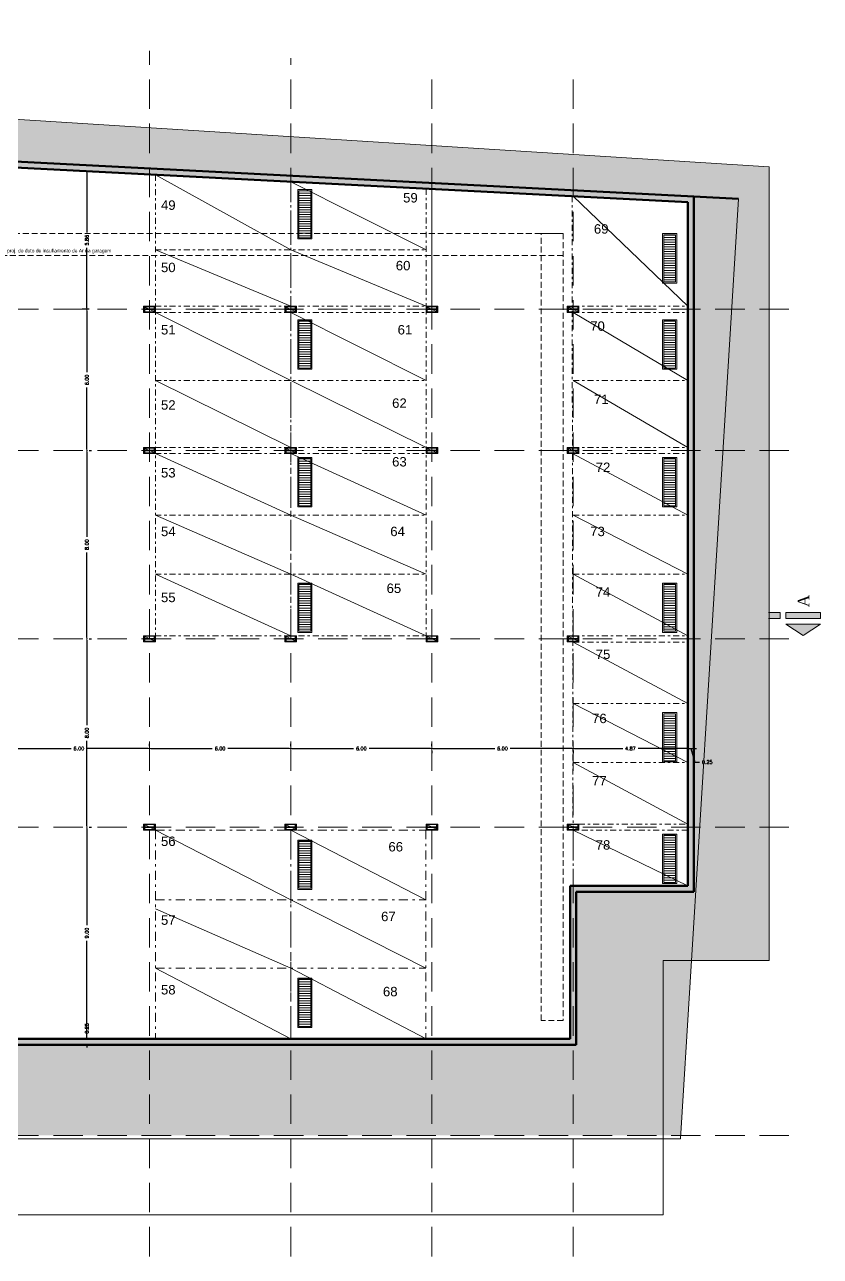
# Model space of a CAD drawing. Header units: millimetres. Extents: x 898 to 1284, y 401 to 654.
# Drawn here: x 1109.9 to 1143.7, y 415.3 to 467.6 of the extents above; entities that cross this region are included whole.
import ezdxf

# ---------------------------------------------------------------- set-up
doc = ezdxf.new("R2010")
doc.units = ezdxf.units.MM
doc.header["$LTSCALE"] = 10
for name, pattern in [('DASHDOT', [25.4, 12.7, -6.35, 0, -6.35]), ('DASHED2', [0.375, 0.25, -0.125]), ('HIDDEN2', [0.1875, 0.125, -0.0625])]:
    doc.linetypes.add(name, pattern=pattern)
doc.layers.get('0').update_dxf_attribs({"color": 90})
for name, color, linetype, lineweight in [('cinza 03', 252, 'Continuous', 13), ('COTA', 90, 'Continuous', 9), ('linha estutura', 252, 'Continuous', 13), ('PAREDES 2', 50, 'Continuous', 50), ('Pilares', 16, 'Continuous', 20), ('pn 02', 16, 'Continuous', 20), ('PN-01', 90, 'Continuous', 13), ('terreno', 16, 'Continuous', 20), ('TEXT', 16, 'Continuous', 20)]:
    doc.layers.add(name, color=color, linetype=linetype, lineweight=lineweight)
doc.styles.add('REGUA60', font='cityb___.ttf', dxfattribs={"width": 1.4})
doc.styles.get("Standard").update_dxf_attribs({"font": 'simplex.shx'})
doc.dimstyles.new('1-100', dxfattribs={"dimtxt": 0.15, "dimasz": 0.06, "dimexe": 0.2, "dimexo": 0.1, "dimgap": 0.1, "dimtad": 0, "dimzin": 0, "dimdsep": 46, "dimtxsty": 'Standard', "dimblk": 'DOT', "dimcen": 0.09, "dimclrd": 90, "dimclre": 90, "dimclrt": 16, "dimadec": 0, "dimazin": 0, "dimtfac": 1, "dimtofl": 0, "dimtmove": 0, "dimatfit": 3, "dimldrblk": 'DOT', "dimfxl": 0, "dimtolj": 1, "dimtzin": 0, "dimarcsym": 0})
pattern_1 = [(45, (904.95396, 189.61928), (6e-17, 0.6), [0.4242641, -0.4242641]), (45, (905.05396, 189.51928), (6e-17, 0.6), [0.4242641, -0.4242641]), (45, (905.15396, 189.41928), (6e-17, 0.6), [0.4242641, -0.4242641]), (315, (905.25396, 189.41928), (0.6, -2e-16), [0.4242641, -0.4242641]), (315, (905.35396, 189.51928), (0.6, -2e-16), [0.4242641, -0.4242641]), (315, (905.45396, 189.61928), (0.6, -2e-16), [0.4242641, -0.4242641])]

# ---------------------------------------------------------------- blocks, each defined once
blk = doc.blocks.new('_DOT')
at = {"color": 0, "linetype": 'ByBlock'}
blk.add_line((-0.5, 0), (-1, 0), dxfattribs=at)
at = {"color": 0, "linetype": 'ByBlock', "const_width": 0.5}
blk.add_lwpolyline([(-0.25, 0, 1), (0.25, 0, 1)], format="xyb", close=True, dxfattribs=at)
blk = doc.blocks.new('*D46')
at = {"layer": 'COTA', "color": 90, "lineweight": -2}
for p, q in [((1109.168, 436.948), (1109.168, 437.048)), ((1115.168, 436.948), (1115.168, 437.048)), ((1109.228, 436.848), (1111.839, 436.848)), ((1115.108, 436.848), (1112.496, 436.848))]:
    blk.add_line(p, q, dxfattribs=at)
at = {"layer": 'COTA', "color": 90, "lineweight": -2, "xscale": 0.06, "yscale": 0.06, "zscale": 0.06, "rotation": 180}
blk.add_blockref('_DOT', (1109.168, 436.848), dxfattribs=at)
at = {"layer": 'COTA', "color": 90, "lineweight": -2, "xscale": 0.06, "yscale": 0.06, "zscale": 0.06}
blk.add_blockref('_DOT', (1115.168, 436.848), dxfattribs=at)
at = {"layer": 'COTA', "color": 16, "insert": (1112.168, 436.848), "char_height": 0.15, "attachment_point": 5}
blk.add_mtext('\\A1;6.00', dxfattribs=at)
blk = doc.blocks.new('*D47')
at = {"layer": 'COTA', "color": 90, "lineweight": -2}
for p, q in [((1115.168, 436.948), (1115.168, 437.048)), ((1121.168, 436.948), (1121.168, 437.048)), ((1115.228, 436.848), (1117.839, 436.848)), ((1121.108, 436.848), (1118.496, 436.848))]:
    blk.add_line(p, q, dxfattribs=at)
at = {"layer": 'COTA', "color": 90, "lineweight": -2, "xscale": 0.06, "yscale": 0.06, "zscale": 0.06, "rotation": 180}
blk.add_blockref('_DOT', (1115.168, 436.848), dxfattribs=at)
at = {"layer": 'COTA', "color": 90, "lineweight": -2, "xscale": 0.06, "yscale": 0.06, "zscale": 0.06}
blk.add_blockref('_DOT', (1121.168, 436.848), dxfattribs=at)
at = {"layer": 'COTA', "color": 16, "insert": (1118.168, 436.848), "char_height": 0.15, "attachment_point": 5}
blk.add_mtext('\\A1;6.00', dxfattribs=at)
blk = doc.blocks.new('*D48')
at = {"layer": 'COTA', "color": 90, "lineweight": -2}
for p, q in [((1121.168, 436.948), (1121.168, 437.048)), ((1121.228, 436.848), (1123.839, 436.848)), ((1127.108, 436.848), (1124.496, 436.848)), ((1127.168, 436.748), (1127.168, 436.648))]:
    blk.add_line(p, q, dxfattribs=at)
at = {"layer": 'COTA', "color": 90, "lineweight": -2, "xscale": 0.06, "yscale": 0.06, "zscale": 0.06, "rotation": 180}
blk.add_blockref('_DOT', (1121.168, 436.848), dxfattribs=at)
at = {"layer": 'COTA', "color": 90, "lineweight": -2, "xscale": 0.06, "yscale": 0.06, "zscale": 0.06}
blk.add_blockref('_DOT', (1127.168, 436.848), dxfattribs=at)
at = {"layer": 'COTA', "color": 16, "insert": (1124.168, 436.848), "char_height": 0.15, "attachment_point": 5}
blk.add_mtext('\\A1;6.00', dxfattribs=at)
blk = doc.blocks.new('*D49')
at = {"layer": 'COTA', "color": 90, "lineweight": -2}
for p, q in [((1127.168, 436.948), (1127.168, 437.049)), ((1127.228, 436.849), (1129.839, 436.849)), ((1133.108, 436.849), (1130.496, 436.849)), ((1133.168, 436.761), (1133.168, 436.649))]:
    blk.add_line(p, q, dxfattribs=at)
at = {"layer": 'COTA', "color": 90, "lineweight": -2, "xscale": 0.06, "yscale": 0.06, "zscale": 0.06, "rotation": 180}
blk.add_blockref('_DOT', (1127.168, 436.849), dxfattribs=at)
at = {"layer": 'COTA', "color": 90, "lineweight": -2, "xscale": 0.06, "yscale": 0.06, "zscale": 0.06}
blk.add_blockref('_DOT', (1133.168, 436.849), dxfattribs=at)
at = {"layer": 'COTA', "color": 16, "insert": (1130.168, 436.849), "char_height": 0.15, "attachment_point": 5}
blk.add_mtext('\\A1;6.00', dxfattribs=at)
blk = doc.blocks.new('*D50')
at = {"layer": 'COTA', "color": 90, "lineweight": -2}
for p, q in [((1133.168, 436.761), (1133.168, 436.649)), ((1133.228, 436.849), (1135.277, 436.849)), ((1137.983, 436.849), (1135.934, 436.849)), ((1138.043, 436.758), (1138.043, 436.649))]:
    blk.add_line(p, q, dxfattribs=at)
at = {"layer": 'COTA', "color": 90, "lineweight": -2, "xscale": 0.06, "yscale": 0.06, "zscale": 0.06, "rotation": 180}
blk.add_blockref('_DOT', (1133.168, 436.849), dxfattribs=at)
at = {"layer": 'COTA', "color": 90, "lineweight": -2, "xscale": 0.06, "yscale": 0.06, "zscale": 0.06}
blk.add_blockref('_DOT', (1138.043, 436.849), dxfattribs=at)
at = {"layer": 'COTA', "color": 16, "insert": (1135.605, 436.849), "char_height": 0.15, "attachment_point": 5}
blk.add_mtext('\\A1;4.87', dxfattribs=at)
blk = doc.blocks.new('*D63')
at = {"layer": 'COTA', "color": 90, "lineweight": -2}
for p, q in [((1137.983, 436.848), (1137.923, 436.848)), ((1138.043, 436.848), (1138.293, 436.848)), ((1138.043, 436.758), (1138.043, 436.648)), ((1138.168, 436.848), (1138.34, 436.273)), ((1138.293, 436.758), (1138.293, 436.648)), ((1138.353, 436.848), (1138.413, 436.848)), ((1138.34, 436.273), (1138.54, 436.273))]:
    blk.add_line(p, q, dxfattribs=at)
at = {"layer": 'COTA', "color": 90, "lineweight": -2, "xscale": 0.06, "yscale": 0.06, "zscale": 0.06}
blk.add_blockref('_DOT', (1138.043, 436.848), dxfattribs=at)
at = {"layer": 'COTA', "color": 90, "lineweight": -2, "xscale": 0.06, "yscale": 0.06, "zscale": 0.06, "rotation": 180}
blk.add_blockref('_DOT', (1138.293, 436.848), dxfattribs=at)
at = {"layer": 'COTA', "color": 16, "insert": (1138.869, 436.273), "char_height": 0.15, "attachment_point": 5}
blk.add_mtext('\\A1;0.25', dxfattribs=at)
blk = doc.blocks.new('*D51')
at = {"layer": 'COTA', "color": 90, "lineweight": -2}
for p, q in [((1112.509, 424.571), (1112.509, 424.631)), ((1112.517, 424.511), (1112.709, 424.511)), ((1112.509, 424.201), (1112.509, 424.141)), ((1112.517, 424.261), (1112.709, 424.261))]:
    blk.add_line(p, q, dxfattribs=at)
at = {"layer": 'COTA', "color": 90, "lineweight": -2, "xscale": 0.06, "yscale": 0.06, "zscale": 0.06}
for p, rotation in [((1112.509, 424.511), 270), ((1112.509, 424.261), 90)]:
    blk.add_blockref('_DOT', p, dxfattribs=dict(at, rotation=rotation))
at = {"layer": 'COTA', "color": 16, "insert": (1112.509, 424.959), "char_height": 0.15, "attachment_point": 5, "rotation": 90}
blk.add_mtext('\\A1;0.25', dxfattribs=at)
blk = doc.blocks.new('*D52')
at = {"layer": 'COTA', "color": 90, "lineweight": -2}
for p, q in [((1112.509, 433.451), (1112.509, 429.339)), ((1112.609, 433.511), (1112.709, 433.511)), ((1112.509, 424.571), (1112.509, 428.682)), ((1112.517, 424.511), (1112.709, 424.511))]:
    blk.add_line(p, q, dxfattribs=at)
at = {"layer": 'COTA', "color": 90, "lineweight": -2, "xscale": 0.06, "yscale": 0.06, "zscale": 0.06}
for p, rotation in [((1112.509, 433.511), 90), ((1112.509, 424.511), 270)]:
    blk.add_blockref('_DOT', p, dxfattribs=dict(at, rotation=rotation))
at = {"layer": 'COTA', "color": 16, "insert": (1112.509, 429.011), "char_height": 0.15, "attachment_point": 5, "rotation": 90}
blk.add_mtext('\\A1;9.00', dxfattribs=at)
blk = doc.blocks.new('*D53')
at = {"layer": 'COTA', "color": 90, "lineweight": -2}
for p, q in [((1112.509, 441.451), (1112.509, 437.839)), ((1112.609, 441.511), (1112.709, 441.511)), ((1112.509, 433.571), (1112.509, 437.182)), ((1112.609, 433.511), (1112.709, 433.511))]:
    blk.add_line(p, q, dxfattribs=at)
at = {"layer": 'COTA', "color": 90, "lineweight": -2, "xscale": 0.06, "yscale": 0.06, "zscale": 0.06}
for p, rotation in [((1112.509, 441.511), 90), ((1112.509, 433.511), 270)]:
    blk.add_blockref('_DOT', p, dxfattribs=dict(at, rotation=rotation))
at = {"layer": 'COTA', "color": 16, "insert": (1112.509, 437.511), "char_height": 0.15, "attachment_point": 5, "rotation": 90}
blk.add_mtext('\\A1;8.00', dxfattribs=at)
blk = doc.blocks.new('*D54')
at = {"layer": 'COTA', "color": 90, "lineweight": -2}
for p, q in [((1112.509, 449.451), (1112.509, 445.839)), ((1112.609, 449.511), (1112.709, 449.511)), ((1112.509, 441.571), (1112.509, 445.182)), ((1112.609, 441.511), (1112.709, 441.511))]:
    blk.add_line(p, q, dxfattribs=at)
at = {"layer": 'COTA', "color": 90, "lineweight": -2, "xscale": 0.06, "yscale": 0.06, "zscale": 0.06}
for p, rotation in [((1112.509, 449.511), 90), ((1112.509, 441.511), 270)]:
    blk.add_blockref('_DOT', p, dxfattribs=dict(at, rotation=rotation))
at = {"layer": 'COTA', "color": 16, "insert": (1112.509, 445.511), "char_height": 0.15, "attachment_point": 5, "rotation": 90}
blk.add_mtext('\\A1;8.00', dxfattribs=at)
blk = doc.blocks.new('*D55')
at = {"layer": 'COTA', "color": 90, "lineweight": -2}
for p, q in [((1112.609, 455.511), (1112.309, 455.511)), ((1112.509, 455.451), (1112.509, 452.839)), ((1112.509, 449.571), (1112.509, 452.182)), ((1112.609, 449.511), (1112.709, 449.511))]:
    blk.add_line(p, q, dxfattribs=at)
at = {"layer": 'COTA', "color": 90, "lineweight": -2, "xscale": 0.06, "yscale": 0.06, "zscale": 0.06}
for p, rotation in [((1112.509, 455.511), 90), ((1112.509, 449.511), 270)]:
    blk.add_blockref('_DOT', p, dxfattribs=dict(at, rotation=rotation))
at = {"layer": 'COTA', "color": 16, "insert": (1112.509, 452.511), "char_height": 0.15, "attachment_point": 5, "rotation": 90}
blk.add_mtext('\\A1;6.00', dxfattribs=at)
blk = doc.blocks.new('*D56')
at = {"layer": 'COTA', "color": 90, "lineweight": -2}
for p, q in [((1112.461, 461.373), (1112.309, 461.373)), ((1112.509, 461.313), (1112.509, 458.767)), ((1112.509, 455.571), (1112.509, 458.117)), ((1112.609, 455.511), (1112.309, 455.511))]:
    blk.add_line(p, q, dxfattribs=at)
at = {"layer": 'COTA', "color": 90, "lineweight": -2, "xscale": 0.06, "yscale": 0.06, "zscale": 0.06}
for p, rotation in [((1112.509, 461.373), 90), ((1112.509, 455.511), 270)]:
    blk.add_blockref('_DOT', p, dxfattribs=dict(at, rotation=rotation))
at = {"layer": 'COTA', "color": 16, "insert": (1112.509, 458.442), "char_height": 0.15, "attachment_point": 5, "rotation": 90}
blk.add_mtext('\\A1;5.86', dxfattribs=at)

msp = doc.modelspace()

# ---------------------------------------------------------------- hatches: boundary and pattern name
at = {"layer": 'cinza 03', "linetype": 'DASHDOT'}
h = msp.add_hatch(dxfattribs=at)
h.set_pattern_fill('SOLO1', color=256, style=0)
h.set_pattern_definition([(45, (145.88807, 0.5), (6e-17, 0.6), [0.42426407, -0.42426407]), (45, (145.98807, 0.4), (6e-17, 0.6), [0.42426407, -0.42426407]), (45, (146.08807, 0.3), (6e-17, 0.6), [0.42426407, -0.42426407]), (315, (146.18807, 0.3), (0.6, -2e-16), [0.42426407, -0.42426407]), (315, (146.28807, 0.4), (0.6, -2e-16), [0.42426407, -0.42426407]), (315, (146.38807, 0.5), (0.6, -2e-16), [0.42426407, -0.42426407])])
h.paths.add_polyline_path([(1141.503, 449.511), (1139.533, 449.511), (1139.041, 441.511), (1141.503, 441.511)])
h.paths.add_polyline_path([(1139.101, 442.483), (1138.293, 442.483), (1138.293, 441.511), (1139.041, 441.511)])
h.paths.add_polyline_path([(1139.533, 449.511), (1138.293, 449.511), (1138.293, 442.483), (1139.101, 442.483)])
h.paths.add_polyline_path([(1139.903, 455.511), (1138.293, 455.511), (1138.293, 449.511), (1139.533, 449.511)])
h.paths.add_polyline_path([(1141.503, 455.511), (1139.903, 455.511), (1139.533, 449.511), (1141.503, 449.511)])
h.paths.add_polyline_path([(1140.191, 460.198), (1138.293, 460.296), (1138.293, 455.511), (1139.903, 455.511)], flags=16)
h.paths.add_polyline_path([(1141.503, 461.557), (1133.168, 462.083), (1133.168, 460.561), (1138.293, 460.296), (1140.191, 460.198), (1139.903, 455.511), (1141.503, 455.511)])
h.paths.add_polyline_path([(1133.168, 462.083), (1127.168, 462.462), (1127.168, 460.87), (1133.168, 460.561), (1133.168, 461.225)])
h.paths.add_polyline_path([(1127.168, 462.462), (1121.168, 462.841), (1121.168, 461.179), (1127.168, 460.87)])
h.paths.add_polyline_path([(1121.168, 462.841), (1115.168, 463.219), (1115.168, 461.489), (1121.168, 461.179)])
h.paths.add_polyline_path([(1115.168, 463.219), (1109.168, 463.598), (1109.168, 461.798), (1115.168, 461.489)])
h = msp.add_hatch(color=256, dxfattribs=at)
h.paths.add_polyline_path([(1115.168, 461.489), (1109.168, 461.798), (1109.168, 461.548), (1115.168, 461.238)])
h.paths.add_polyline_path([(1109.168, 461.798), (1103.168, 462.108), (1103.168, 461.857), (1109.168, 461.548)])
h.paths.add_polyline_path([(1103.168, 462.108), (1097.168, 462.417), (1097.168, 462.167), (1103.168, 461.857)])
h = msp.add_hatch(color=256, dxfattribs=at)
h.paths.add_polyline_path([(1138.293, 449.511), (1138.043, 449.511), (1138.043, 442.483), (1138.293, 442.483)])
h.paths.add_polyline_path([(1138.293, 455.511), (1138.043, 455.511), (1138.043, 449.511), (1138.293, 449.511)])
h.paths.add_polyline_path([(1138.293, 460.296), (1133.168, 460.561), (1133.168, 460.31), (1138.043, 460.059), (1138.043, 455.511), (1138.293, 455.511)])
h.paths.add_polyline_path([(1127.168, 460.87), (1127.168, 460.62), (1133.168, 460.31), (1133.168, 460.561)])
h.paths.add_polyline_path([(1127.168, 460.87), (1121.168, 461.179), (1121.168, 460.929), (1127.168, 460.62)])
h.paths.add_polyline_path([(1121.168, 461.179), (1115.168, 461.489), (1115.168, 461.238), (1121.168, 460.929)])
at = {"layer": 'cinza 03'}
h = msp.add_hatch(dxfattribs=at)
h.set_pattern_fill('_USER', color=256, scale=0.1, style=0, pattern_type=0)
h.set_pattern_definition([(0, (966.60477, 205.838), (0, 0.1), [])])
h.paths.add_polyline_path([(1122.021, 460.547), (1121.521, 460.547), (1121.521, 458.547), (1122.021, 458.547)])
h = msp.add_hatch(dxfattribs=at)
h.set_pattern_fill('_USER', color=256, scale=0.1, style=0, pattern_type=0)
h.set_pattern_definition([(0, (982.10595, 203.96532), (0, 0.1), [])])
h.paths.add_polyline_path([(1137.522, 458.675), (1137.022, 458.675), (1137.022, 456.675), (1137.522, 456.675)])
h = msp.add_hatch(dxfattribs=at)
h.set_pattern_fill('_USER', color=256, scale=0.1, style=0, pattern_type=0)
h.set_pattern_definition([(0, (966.60477, 200.30333), (0, 0.1), [])])
h.paths.add_polyline_path([(1122.021, 455.013), (1121.521, 455.013), (1121.521, 453.013), (1122.021, 453.013)])
h = msp.add_hatch(dxfattribs=at)
h.set_pattern_fill('_USER', color=256, scale=0.1, style=0, pattern_type=0)
h.set_pattern_definition([(0, (982.10595, 200.30333), (0, 0.1), [])])
h.paths.add_polyline_path([(1137.522, 455.013), (1137.022, 455.013), (1137.022, 453.013), (1137.522, 453.013)])
h = msp.add_hatch(dxfattribs=at)
h.set_pattern_fill('_USER', color=256, scale=0.1, style=0, pattern_type=0)
h.set_pattern_definition([(0, (966.60477, 194.45578), (0, 0.1), [])])
h.paths.add_polyline_path([(1122.021, 449.165), (1121.521, 449.165), (1121.521, 447.165), (1122.021, 447.165)])
h = msp.add_hatch(dxfattribs=at)
h.set_pattern_fill('_USER', color=256, scale=0.1, style=0, pattern_type=0)
h.set_pattern_definition([(0, (982.10595, 194.45578), (0, 0.1), [])])
h.paths.add_polyline_path([(1137.522, 449.165), (1137.022, 449.165), (1137.022, 447.165), (1137.522, 447.165)])
h = msp.add_hatch(dxfattribs=at)
h.set_pattern_fill('_USER', color=256, scale=0.1, style=0, pattern_type=0)
h.set_pattern_definition([(0, (966.60477, 189.11928), (0, 0.1), [])])
h.paths.add_polyline_path([(1122.021, 443.829), (1121.521, 443.829), (1121.521, 441.829), (1122.021, 441.829)])
h = msp.add_hatch(dxfattribs=at)
h.set_pattern_fill('_USER', color=256, scale=0.1, style=0, pattern_type=0)
h.set_pattern_definition([(0, (982.10595, 189.11928), (0, 0.1), [])])
h.paths.add_polyline_path([(1137.522, 443.829), (1137.022, 443.829), (1137.022, 441.829), (1137.522, 441.829)])
at = {"layer": 'cinza 03', "linetype": 'DASHDOT'}
h = msp.add_hatch(color=256, dxfattribs=at)
h.paths.add_polyline_path([(1138.293, 441.511), (1138.043, 441.511), (1138.043, 433.511), (1138.293, 433.511)])
h.paths.add_polyline_path([(1138.293, 442.483), (1138.043, 442.483), (1138.043, 441.511), (1138.293, 441.511)])
at = {"layer": 'cinza 03'}
h = msp.add_hatch(dxfattribs=at)
h.set_pattern_fill('SOLO1', color=256, style=0)
h.set_pattern_definition(pattern_1)
h.paths.add_polyline_path([(1141.503, 441.511), (1139.041, 441.511), (1138.548, 433.511), (1141.503, 433.511)])
h.paths.add_polyline_path([(1139.041, 441.511), (1138.293, 441.511), (1138.293, 433.511), (1138.548, 433.511)])
h.paths.add_polyline_path([(1141.503, 433.511), (1138.548, 433.511), (1138.2, 427.85), (1141.503, 427.85)])
h.paths.add_polyline_path([(1138.548, 433.511), (1138.293, 433.511), (1138.293, 430.761), (1133.293, 430.761), (1133.293, 424.261), (1133.168, 424.261), (1133.168, 420.411), (1136.996, 420.411), (1136.996, 427.85), (1138.2, 427.85)])
h.paths.add_polyline_path([(1133.168, 424.261), (1127.168, 424.261), (1127.168, 420.411), (1133.168, 420.411)])
h.paths.add_polyline_path([(1138.597, 436.408), (1139.022, 436.408), (1139.022, 436.228), (1138.597, 436.228)], flags=25)
h = msp.add_hatch(dxfattribs=at)
h.set_pattern_fill('_USER', color=256, scale=0.1, style=0, pattern_type=0)
h.set_pattern_definition([(0, (982.10595, 183.61992), (0, 0.1), [])])
h.paths.add_polyline_path([(1137.522, 438.329), (1137.022, 438.329), (1137.022, 436.329), (1137.522, 436.329)])
at = {"layer": 'cinza 03', "linetype": 'DASHDOT'}
h = msp.add_hatch(color=256, dxfattribs=at)
h.paths.add_polyline_path([(1133.168, 431.011), (1133.043, 431.011), (1133.043, 427.511), (1133.168, 427.511)])
h.paths.add_polyline_path([(1138.293, 433.511), (1138.043, 433.511), (1138.043, 431.011), (1133.168, 431.011), (1133.168, 427.511), (1133.293, 427.511), (1133.293, 430.761), (1138.293, 430.761)])
at = {"layer": 'cinza 03'}
h = msp.add_hatch(dxfattribs=at)
h.set_pattern_fill('_USER', color=256, scale=0.1, style=0, pattern_type=0)
h.set_pattern_definition([(0, (966.60477, 178.20089), (0, 0.1), [])])
h.paths.add_polyline_path([(1122.021, 432.91), (1121.521, 432.91), (1121.521, 430.91), (1122.021, 430.91)])
h = msp.add_hatch(dxfattribs=at)
h.set_pattern_fill('_USER', color=256, scale=0.1, style=0, pattern_type=0)
h.set_pattern_definition([(0, (982.10595, 178.45385), (0, 0.1), [])])
h.paths.add_polyline_path([(1137.522, 433.163), (1137.022, 433.163), (1137.022, 431.163), (1137.522, 431.163)])
h = msp.add_hatch(dxfattribs=at)
h.set_pattern_fill('SOLO1', color=256, style=0)
h.set_pattern_definition(pattern_1)
h.paths.add_polyline_path([(1138.2, 427.85), (1136.996, 427.85), (1136.996, 420.411), (1137.742, 420.411)])
h.paths.add_polyline_path([(1127.168, 424.261), (1121.168, 424.261), (1121.168, 420.411), (1127.168, 420.411)])
h.paths.add_polyline_path([(1121.168, 424.261), (1115.168, 424.261), (1115.168, 420.411), (1121.168, 420.411)])
h.paths.add_polyline_path([(1115.168, 424.261), (1109.168, 424.261), (1109.168, 420.411), (1115.168, 420.411)])
h.paths.add_polyline_path([(1109.168, 424.261), (1103.168, 424.261), (1103.168, 420.411), (1109.168, 420.411)])
h.paths.add_polyline_path([(1103.168, 424.261), (1097.168, 424.261), (1097.168, 420.411), (1103.168, 420.411)])
h.paths.add_polyline_path([(1097.168, 424.261), (1091.168, 424.261), (1091.168, 420.411), (1097.168, 420.411)])
h = msp.add_hatch(color=256, dxfattribs=at)
h.paths.add_polyline_path([(1133.168, 427.588), (1133.043, 427.588), (1133.043, 424.511), (1127.168, 424.511), (1127.168, 424.261), (1133.168, 424.261)])
h.paths.add_polyline_path([(1133.293, 427.588), (1133.168, 427.588), (1133.168, 424.261), (1133.293, 424.261)])
h = msp.add_hatch(dxfattribs=at)
h.set_pattern_fill('_USER', color=256, scale=0.1, style=0, pattern_type=0)
h.set_pattern_definition([(0, (966.60477, 172.33564), (0, 0.1), [])])
h.paths.add_polyline_path([(1122.021, 427.045), (1121.521, 427.045), (1121.521, 425.045), (1122.021, 425.045)])
at = {"layer": 'cinza 03', "linetype": 'DASHDOT'}
h = msp.add_hatch(color=256, dxfattribs=at)
h.paths.add_polyline_path([(1115.168, 424.511), (1109.168, 424.511), (1109.168, 424.386), (1115.168, 424.386)])
h.paths.add_polyline_path([(1115.168, 424.386), (1109.168, 424.386), (1109.168, 424.261), (1115.168, 424.261)])
h.paths.add_polyline_path([(1121.168, 424.511), (1115.168, 424.511), (1115.168, 424.386), (1121.168, 424.386)])
h.paths.add_polyline_path([(1121.168, 424.386), (1115.168, 424.386), (1115.168, 424.261), (1121.168, 424.261)])
h.paths.add_polyline_path([(1127.168, 424.511), (1121.168, 424.511), (1121.168, 424.386), (1127.168, 424.386)])
h.paths.add_polyline_path([(1127.168, 424.386), (1121.168, 424.386), (1121.168, 424.261), (1127.168, 424.261)])
at = {"layer": 'Pilares'}
for points in [[(1114.943, 455.616), (1114.943, 455.406), (1114.973, 455.406), (1114.973, 455.496), (1115.363, 455.496), (1115.363, 455.406), (1115.393, 455.406), (1115.393, 455.616), (1115.363, 455.616), (1115.363, 455.526), (1114.973, 455.526), (1114.973, 455.616)], [(1120.943, 455.616), (1120.943, 455.406), (1120.973, 455.406), (1120.973, 455.496), (1121.363, 455.496), (1121.363, 455.406), (1121.393, 455.406), (1121.393, 455.616), (1121.363, 455.616), (1121.363, 455.526), (1120.973, 455.526), (1120.973, 455.616)], [(1126.943, 455.616), (1126.943, 455.406), (1126.973, 455.406), (1126.973, 455.496), (1127.363, 455.496), (1127.363, 455.406), (1127.393, 455.406), (1127.393, 455.616), (1127.363, 455.616), (1127.363, 455.526), (1126.973, 455.526), (1126.973, 455.616)], [(1132.943, 455.616), (1132.943, 455.406), (1132.973, 455.406), (1132.973, 455.496), (1133.363, 455.496), (1133.363, 455.406), (1133.393, 455.406), (1133.393, 455.616), (1133.363, 455.616), (1133.363, 455.526), (1132.973, 455.526), (1132.973, 455.616)], [(1114.943, 449.616), (1114.943, 449.406), (1114.973, 449.406), (1114.973, 449.496), (1115.363, 449.496), (1115.363, 449.406), (1115.393, 449.406), (1115.393, 449.616), (1115.363, 449.616), (1115.363, 449.526), (1114.973, 449.526), (1114.973, 449.616)], [(1120.943, 449.616), (1120.943, 449.406), (1120.973, 449.406), (1120.973, 449.496), (1121.363, 449.496), (1121.363, 449.406), (1121.393, 449.406), (1121.393, 449.616), (1121.363, 449.616), (1121.363, 449.526), (1120.973, 449.526), (1120.973, 449.616)], [(1126.943, 449.616), (1126.943, 449.406), (1126.973, 449.406), (1126.973, 449.496), (1127.363, 449.496), (1127.363, 449.406), (1127.393, 449.406), (1127.393, 449.616), (1127.363, 449.616), (1127.363, 449.526), (1126.973, 449.526), (1126.973, 449.616)], [(1132.943, 449.616), (1132.943, 449.406), (1132.973, 449.406), (1132.973, 449.496), (1133.363, 449.496), (1133.363, 449.406), (1133.393, 449.406), (1133.393, 449.616), (1133.363, 449.616), (1133.363, 449.526), (1132.973, 449.526), (1132.973, 449.616)], [(1114.943, 441.616), (1114.943, 441.406), (1114.973, 441.406), (1114.973, 441.496), (1115.363, 441.496), (1115.363, 441.406), (1115.393, 441.406), (1115.393, 441.616), (1115.363, 441.616), (1115.363, 441.526), (1114.973, 441.526), (1114.973, 441.616)], [(1120.943, 441.616), (1120.943, 441.406), (1120.973, 441.406), (1120.973, 441.496), (1121.363, 441.496), (1121.363, 441.406), (1121.393, 441.406), (1121.393, 441.616), (1121.363, 441.616), (1121.363, 441.526), (1120.973, 441.526), (1120.973, 441.616)], [(1126.943, 441.616), (1126.943, 441.406), (1126.973, 441.406), (1126.973, 441.496), (1127.363, 441.496), (1127.363, 441.406), (1127.393, 441.406), (1127.393, 441.616), (1127.363, 441.616), (1127.363, 441.526), (1126.973, 441.526), (1126.973, 441.616)], [(1132.943, 441.616), (1132.943, 441.406), (1132.973, 441.406), (1132.973, 441.496), (1133.363, 441.496), (1133.363, 441.406), (1133.393, 441.406), (1133.393, 441.616), (1133.363, 441.616), (1133.363, 441.526), (1132.973, 441.526), (1132.973, 441.616)], [(1114.943, 433.616), (1114.943, 433.406), (1114.973, 433.406), (1114.973, 433.496), (1115.363, 433.496), (1115.363, 433.406), (1115.393, 433.406), (1115.393, 433.616), (1115.363, 433.616), (1115.363, 433.526), (1114.973, 433.526), (1114.973, 433.616)], [(1120.943, 433.616), (1120.943, 433.406), (1120.973, 433.406), (1120.973, 433.496), (1121.363, 433.496), (1121.363, 433.406), (1121.393, 433.406), (1121.393, 433.616), (1121.363, 433.616), (1121.363, 433.526), (1120.973, 433.526), (1120.973, 433.616)], [(1126.943, 433.616), (1126.943, 433.406), (1126.973, 433.406), (1126.973, 433.496), (1127.363, 433.496), (1127.363, 433.406), (1127.393, 433.406), (1127.393, 433.616), (1127.363, 433.616), (1127.363, 433.526), (1126.973, 433.526), (1126.973, 433.616)], [(1132.943, 433.616), (1132.943, 433.406), (1132.973, 433.406), (1132.973, 433.496), (1133.363, 433.496), (1133.363, 433.406), (1133.393, 433.406), (1133.393, 433.616), (1133.363, 433.616), (1133.363, 433.526), (1132.973, 433.526), (1132.973, 433.616)]]:
    msp.add_hatch(color=256, dxfattribs=at).paths.add_polyline_path(points)
at = {"layer": 'PN-01', "ltscale": 0.05}
h = msp.add_hatch(color=256, dxfattribs=at)
h.paths.add_polyline_path([(1142.939, 441.645), (1143.674, 442.135), (1142.204, 442.135)])
h.paths.add_polyline_path([(1142.204, 442.38), (1143.674, 442.38), (1143.674, 442.625), (1142.204, 442.625)])
h.paths.add_polyline_path([(1141.469, 442.38), (1141.959, 442.38), (1141.959, 442.625), (1141.469, 442.625)])
h.paths.add_polyline_path([(1140.734, 442.38), (1141.224, 442.38), (1141.224, 442.625), (1140.734, 442.625)])
h.paths.add_polyline_path([(1139.765, 442.38), (1140.489, 442.38), (1140.489, 442.625), (1139.765, 442.625)])
h.paths.add_polyline_path([(1139.019, 442.38), (1139.765, 442.38), (1139.765, 442.625), (1139.019, 442.625)])

# ---------------------------------------------------------------- linework, layer by layer
at = {"layer": 'cinza 03'}
for p, q in [((1115.418, 461.225), (1121.168, 458.041)), ((1121.168, 460.929), (1126.918, 458.041)), ((1127.168, 460.62), (1127.168, 455.511)), ((1133.168, 460.31), (1138.043, 455.641)), ((1115.418, 458.041), (1121.168, 455.641)), ((1121.168, 458.041), (1126.918, 455.641)), ((1115.418, 455.381), (1121.168, 452.486)), ((1121.168, 455.381), (1126.918, 452.486)), ((1133.168, 455.381), (1138.043, 452.486)), ((1115.418, 452.486), (1121.168, 449.641)), ((1121.168, 452.486), (1126.918, 449.641)), ((1133.168, 452.486), (1138.043, 449.641)), ((1115.418, 449.381), (1121.168, 446.761)), ((1121.168, 449.381), (1126.918, 446.761)), ((1133.138, 449.381), (1138.043, 446.761)), ((1115.418, 446.761), (1121.168, 444.261)), ((1121.168, 446.761), (1126.918, 444.261)), ((1133.168, 446.761), (1138.043, 444.261)), ((1115.418, 444.261), (1121.168, 441.641)), ((1121.168, 444.261), (1126.918, 441.641)), ((1133.168, 444.261), (1138.043, 441.641)), ((1133.168, 441.369), (1138.043, 438.761)), ((1133.168, 438.761), (1138.043, 436.261)), ((1133.168, 436.261), (1138.043, 433.641)), ((1115.418, 433.374), (1121.168, 430.42)), ((1121.168, 433.374), (1126.913, 430.42)), ((1133.168, 433.381), (1138.043, 431.011)), ((1121.168, 430.42), (1126.913, 427.511)), ((1115.423, 430.041), (1121.168, 427.511)), ((1115.423, 427.511), (1121.168, 424.511)), ((1121.168, 427.511), (1126.918, 424.517))]:
    msp.add_line(p, q, dxfattribs=at)
at = {"layer": 'cinza 03', "linetype": 'DASHDOT'}
msp.add_lwpolyline([(1044.8, 465.803), (1044.8, 417.043), (1136.996, 417.043), (1136.996, 427.85), (1141.503, 427.85), (1141.503, 461.557), (1045.702, 467.604)], close=True, dxfattribs=at)
at = {"layer": 'cinza 03'}
for points in [[(1121.471, 458.497), (1122.071, 458.497), (1122.071, 460.597), (1121.471, 460.597)], [(1121.521, 458.547), (1122.021, 458.547), (1122.021, 460.547), (1121.521, 460.547)], [(1136.972, 456.625), (1137.572, 456.625), (1137.572, 458.725), (1136.972, 458.725)], [(1137.022, 456.675), (1137.522, 456.675), (1137.522, 458.675), (1137.022, 458.675)], [(1121.471, 452.963), (1122.071, 452.963), (1122.071, 455.063), (1121.471, 455.063)], [(1121.521, 453.013), (1122.021, 453.013), (1122.021, 455.013), (1121.521, 455.013)], [(1136.972, 452.963), (1137.572, 452.963), (1137.572, 455.063), (1136.972, 455.063)], [(1137.022, 453.013), (1137.522, 453.013), (1137.522, 455.013), (1137.022, 455.013)], [(1121.471, 447.115), (1122.071, 447.115), (1122.071, 449.215), (1121.471, 449.215)], [(1121.521, 447.165), (1122.021, 447.165), (1122.021, 449.165), (1121.521, 449.165)], [(1136.972, 447.115), (1137.572, 447.115), (1137.572, 449.215), (1136.972, 449.215)], [(1137.022, 447.165), (1137.522, 447.165), (1137.522, 449.165), (1137.022, 449.165)], [(1121.471, 441.779), (1122.071, 441.779), (1122.071, 443.879), (1121.471, 443.879)], [(1121.521, 441.829), (1122.021, 441.829), (1122.021, 443.829), (1121.521, 443.829)], [(1136.972, 441.779), (1137.572, 441.779), (1137.572, 443.879), (1136.972, 443.879)], [(1137.022, 441.829), (1137.522, 441.829), (1137.522, 443.829), (1137.022, 443.829)], [(1136.972, 436.279), (1137.572, 436.279), (1137.572, 438.379), (1136.972, 438.379)], [(1137.022, 436.329), (1137.522, 436.329), (1137.522, 438.329), (1137.022, 438.329)], [(1121.471, 430.86), (1122.071, 430.86), (1122.071, 432.96), (1121.471, 432.96)], [(1121.521, 430.91), (1122.021, 430.91), (1122.021, 432.91), (1121.521, 432.91)], [(1136.972, 431.113), (1137.572, 431.113), (1137.572, 433.213), (1136.972, 433.213)], [(1137.022, 431.163), (1137.522, 431.163), (1137.522, 433.163), (1137.022, 433.163)], [(1121.471, 424.995), (1122.071, 424.995), (1122.071, 427.095), (1121.471, 427.095)], [(1121.521, 425.045), (1122.021, 425.045), (1122.021, 427.045), (1121.521, 427.045)]]:
    msp.add_lwpolyline(points, close=True, dxfattribs=at)
at = {"layer": 'linha estutura', "linetype": 'DASHED2', "ltscale": 0.5}
for p, q in [((1115.168, 415.274), (1115.168, 466.495)), ((1121.168, 415.274), (1121.168, 466.186)), ((1127.168, 415.274), (1127.168, 465.877)), ((1133.168, 415.274), (1133.168, 465.567)), ((1043.584, 455.511), (1142.734, 455.511)), ((1043.584, 449.511), (1142.734, 449.511)), ((1043.584, 449.511), (1142.734, 449.511)), ((1043.584, 441.511), (1142.734, 441.511)), ((1043.584, 433.511), (1142.734, 433.511)), ((1043.584, 420.411), (1142.734, 420.411))]:
    msp.add_line(p, q, dxfattribs=at)
at = {"layer": 'PAREDES 2'}
for p, q in [((1138.293, 460.296), (1081.379, 463.231)), ((1138.043, 460.059), (1080.8, 463.011)), ((1138.043, 431.011), (1138.043, 460.059)), ((1138.293, 430.761), (1138.293, 460.296)), ((1138.293, 460.296), (1140.191, 460.198)), ((1133.043, 424.511), (1133.043, 431.011)), ((1133.043, 431.011), (1138.043, 431.011)), ((1133.293, 424.261), (1133.293, 430.761)), ((1133.293, 430.761), (1138.293, 430.761)), ((1048.843, 424.511), (1133.043, 424.511)), ((1048.593, 424.261), (1133.293, 424.261))]:
    msp.add_line(p, q, dxfattribs=at)
at = {"layer": 'Pilares'}
for p, q in [((1114.918, 455.641), (1114.918, 455.381)), ((1114.918, 455.641), (1115.418, 455.641)), ((1114.918, 455.381), (1115.418, 455.381)), ((1114.943, 455.616), (1115.393, 455.616)), ((1115.393, 455.406), (1114.943, 455.616)), ((1114.943, 455.406), (1115.393, 455.406)), ((1115.418, 455.641), (1115.418, 455.381)), ((1120.918, 455.641), (1120.918, 455.381)), ((1120.918, 455.641), (1121.418, 455.641)), ((1120.918, 455.381), (1121.418, 455.381)), ((1120.943, 455.616), (1121.393, 455.616)), ((1121.393, 455.406), (1120.943, 455.616)), ((1120.943, 455.406), (1121.393, 455.406)), ((1121.418, 455.641), (1121.418, 455.381)), ((1126.918, 455.641), (1126.918, 455.381)), ((1126.918, 455.641), (1127.418, 455.641)), ((1126.918, 455.381), (1127.418, 455.381)), ((1126.943, 455.616), (1127.393, 455.616)), ((1127.393, 455.406), (1126.943, 455.616)), ((1126.943, 455.406), (1127.393, 455.406)), ((1127.418, 455.641), (1127.418, 455.381)), ((1132.918, 455.641), (1132.918, 455.381)), ((1132.918, 455.641), (1133.418, 455.641)), ((1132.918, 455.381), (1133.418, 455.381)), ((1132.943, 455.616), (1133.393, 455.616)), ((1133.393, 455.406), (1132.943, 455.616)), ((1132.943, 455.406), (1133.393, 455.406)), ((1133.418, 455.641), (1133.418, 455.381)), ((1114.918, 449.641), (1114.918, 449.381)), ((1114.918, 449.641), (1115.418, 449.641)), ((1114.943, 449.616), (1115.393, 449.616)), ((1115.393, 449.406), (1114.943, 449.616)), ((1115.418, 449.641), (1115.418, 449.381)), ((1120.918, 449.641), (1120.918, 449.381)), ((1120.918, 449.641), (1121.418, 449.641)), ((1120.943, 449.616), (1121.393, 449.616)), ((1121.393, 449.406), (1120.943, 449.616)), ((1121.418, 449.641), (1121.418, 449.381)), ((1126.918, 449.641), (1126.918, 449.381)), ((1126.918, 449.641), (1127.418, 449.641)), ((1126.943, 449.616), (1127.393, 449.616)), ((1127.393, 449.406), (1126.943, 449.616)), ((1127.418, 449.641), (1127.418, 449.381)), ((1132.918, 449.641), (1132.918, 449.381)), ((1132.918, 449.641), (1133.418, 449.641)), ((1132.943, 449.616), (1133.393, 449.616)), ((1133.393, 449.406), (1132.943, 449.616)), ((1133.418, 449.641), (1133.418, 449.381)), ((1114.918, 449.381), (1115.418, 449.381)), ((1114.943, 449.406), (1115.393, 449.406)), ((1120.918, 449.381), (1121.418, 449.381)), ((1120.943, 449.406), (1121.393, 449.406)), ((1126.918, 449.381), (1127.418, 449.381)), ((1126.943, 449.406), (1127.393, 449.406)), ((1132.918, 449.381), (1133.418, 449.381)), ((1132.943, 449.406), (1133.393, 449.406)), ((1114.918, 441.641), (1114.918, 441.381)), ((1114.918, 441.641), (1115.418, 441.641)), ((1114.918, 441.381), (1115.418, 441.381)), ((1114.943, 441.616), (1115.393, 441.616)), ((1115.393, 441.406), (1114.943, 441.616)), ((1114.943, 441.406), (1115.393, 441.406)), ((1115.418, 441.641), (1115.418, 441.381)), ((1120.918, 441.641), (1120.918, 441.381)), ((1120.918, 441.641), (1121.418, 441.641)), ((1120.918, 441.381), (1121.418, 441.381)), ((1120.943, 441.616), (1121.393, 441.616)), ((1121.393, 441.406), (1120.943, 441.616)), ((1120.943, 441.406), (1121.393, 441.406)), ((1121.418, 441.641), (1121.418, 441.381)), ((1126.918, 441.641), (1126.918, 441.381)), ((1126.918, 441.641), (1127.418, 441.641)), ((1126.918, 441.381), (1127.418, 441.381)), ((1126.943, 441.616), (1127.393, 441.616)), ((1127.393, 441.406), (1126.943, 441.616)), ((1126.943, 441.406), (1127.393, 441.406)), ((1127.418, 441.641), (1127.418, 441.381)), ((1132.918, 441.641), (1132.918, 441.381)), ((1132.918, 441.641), (1133.418, 441.641)), ((1132.918, 441.381), (1133.418, 441.381)), ((1132.943, 441.616), (1133.393, 441.616)), ((1133.393, 441.406), (1132.943, 441.616)), ((1132.943, 441.406), (1133.393, 441.406)), ((1133.418, 441.641), (1133.418, 441.381)), ((1114.918, 433.641), (1114.918, 433.381)), ((1114.918, 433.641), (1115.418, 433.641)), ((1114.918, 433.381), (1115.418, 433.381)), ((1114.943, 433.616), (1115.393, 433.616)), ((1115.393, 433.406), (1114.943, 433.616)), ((1114.943, 433.406), (1115.393, 433.406)), ((1115.418, 433.641), (1115.418, 433.381)), ((1120.918, 433.641), (1120.918, 433.381)), ((1120.918, 433.641), (1121.418, 433.641)), ((1120.918, 433.381), (1121.418, 433.381)), ((1120.943, 433.616), (1121.393, 433.616)), ((1121.393, 433.406), (1120.943, 433.616)), ((1120.943, 433.406), (1121.393, 433.406)), ((1121.418, 433.641), (1121.418, 433.381)), ((1126.918, 433.641), (1126.918, 433.381)), ((1126.918, 433.641), (1127.418, 433.641)), ((1126.918, 433.381), (1127.418, 433.381)), ((1126.943, 433.616), (1127.393, 433.616)), ((1127.393, 433.406), (1126.943, 433.616)), ((1126.943, 433.406), (1127.393, 433.406)), ((1127.418, 433.641), (1127.418, 433.381)), ((1132.918, 433.641), (1132.918, 433.381)), ((1132.918, 433.641), (1133.418, 433.641)), ((1132.918, 433.381), (1133.418, 433.381)), ((1132.943, 433.616), (1133.393, 433.616)), ((1133.393, 433.406), (1132.943, 433.616)), ((1132.943, 433.406), (1133.393, 433.406)), ((1133.418, 433.641), (1133.418, 433.381))]:
    msp.add_line(p, q, dxfattribs=at)
at = {"layer": 'Pilares', "linetype": 'Continuous'}
for p, q in [((1114.973, 455.526), (1114.973, 455.616)), ((1114.973, 455.526), (1115.363, 455.526)), ((1114.973, 455.406), (1114.973, 455.496)), ((1114.973, 455.496), (1115.363, 455.496)), ((1115.363, 455.526), (1115.363, 455.616)), ((1115.363, 455.406), (1115.363, 455.496)), ((1120.973, 455.526), (1120.973, 455.616)), ((1120.973, 455.526), (1121.363, 455.526)), ((1120.973, 455.406), (1120.973, 455.496)), ((1120.973, 455.496), (1121.363, 455.496)), ((1121.363, 455.526), (1121.363, 455.616)), ((1121.363, 455.406), (1121.363, 455.496)), ((1126.973, 455.526), (1126.973, 455.616)), ((1126.973, 455.526), (1127.363, 455.526)), ((1126.973, 455.406), (1126.973, 455.496)), ((1126.973, 455.496), (1127.363, 455.496)), ((1127.363, 455.526), (1127.363, 455.616)), ((1127.363, 455.406), (1127.363, 455.496)), ((1132.973, 455.526), (1132.973, 455.616)), ((1132.973, 455.526), (1133.363, 455.526)), ((1132.973, 455.406), (1132.973, 455.496)), ((1132.973, 455.496), (1133.363, 455.496)), ((1133.363, 455.526), (1133.363, 455.616)), ((1133.363, 455.406), (1133.363, 455.496)), ((1114.973, 449.526), (1114.973, 449.616)), ((1114.973, 449.526), (1115.363, 449.526)), ((1115.363, 449.526), (1115.363, 449.616)), ((1120.973, 449.526), (1120.973, 449.616)), ((1120.973, 449.526), (1121.363, 449.526)), ((1121.363, 449.526), (1121.363, 449.616)), ((1126.973, 449.526), (1126.973, 449.616)), ((1126.973, 449.526), (1127.363, 449.526)), ((1127.363, 449.526), (1127.363, 449.616)), ((1132.973, 449.526), (1132.973, 449.616)), ((1132.973, 449.526), (1133.363, 449.526)), ((1133.363, 449.526), (1133.363, 449.616)), ((1114.973, 449.406), (1114.973, 449.496)), ((1114.973, 449.496), (1115.363, 449.496)), ((1115.363, 449.406), (1115.363, 449.496)), ((1120.973, 449.406), (1120.973, 449.496)), ((1120.973, 449.496), (1121.363, 449.496)), ((1121.363, 449.406), (1121.363, 449.496)), ((1126.973, 449.406), (1126.973, 449.496)), ((1126.973, 449.496), (1127.363, 449.496)), ((1127.363, 449.406), (1127.363, 449.496)), ((1132.973, 449.406), (1132.973, 449.496)), ((1132.973, 449.496), (1133.363, 449.496)), ((1133.363, 449.406), (1133.363, 449.496)), ((1114.973, 441.526), (1114.973, 441.616)), ((1114.973, 441.526), (1115.363, 441.526)), ((1114.973, 441.406), (1114.973, 441.496)), ((1114.973, 441.496), (1115.363, 441.496)), ((1115.363, 441.526), (1115.363, 441.616)), ((1115.363, 441.406), (1115.363, 441.496)), ((1120.973, 441.526), (1120.973, 441.616)), ((1120.973, 441.526), (1121.363, 441.526)), ((1120.973, 441.406), (1120.973, 441.496)), ((1120.973, 441.496), (1121.363, 441.496)), ((1121.363, 441.526), (1121.363, 441.616)), ((1121.363, 441.406), (1121.363, 441.496)), ((1126.973, 441.526), (1126.973, 441.616)), ((1126.973, 441.526), (1127.363, 441.526)), ((1126.973, 441.406), (1126.973, 441.496)), ((1126.973, 441.496), (1127.363, 441.496)), ((1127.363, 441.526), (1127.363, 441.616)), ((1127.363, 441.406), (1127.363, 441.496)), ((1132.973, 441.526), (1132.973, 441.616)), ((1132.973, 441.526), (1133.363, 441.526)), ((1132.973, 441.406), (1132.973, 441.496)), ((1132.973, 441.496), (1133.363, 441.496)), ((1133.363, 441.526), (1133.363, 441.616)), ((1133.363, 441.406), (1133.363, 441.496)), ((1114.973, 433.526), (1114.973, 433.616)), ((1114.973, 433.526), (1115.363, 433.526)), ((1114.973, 433.406), (1114.973, 433.496)), ((1114.973, 433.496), (1115.363, 433.496)), ((1115.363, 433.526), (1115.363, 433.616)), ((1115.363, 433.406), (1115.363, 433.496)), ((1120.973, 433.526), (1120.973, 433.616)), ((1120.973, 433.526), (1121.363, 433.526)), ((1120.973, 433.406), (1120.973, 433.496)), ((1120.973, 433.496), (1121.363, 433.496)), ((1121.363, 433.526), (1121.363, 433.616)), ((1121.363, 433.406), (1121.363, 433.496)), ((1126.973, 433.526), (1126.973, 433.616)), ((1126.973, 433.526), (1127.363, 433.526)), ((1126.973, 433.406), (1126.973, 433.496)), ((1126.973, 433.496), (1127.363, 433.496)), ((1127.363, 433.526), (1127.363, 433.616)), ((1127.363, 433.406), (1127.363, 433.496)), ((1132.973, 433.526), (1132.973, 433.616)), ((1132.973, 433.526), (1133.363, 433.526)), ((1132.973, 433.406), (1132.973, 433.496)), ((1132.973, 433.496), (1133.363, 433.496)), ((1133.363, 433.526), (1133.363, 433.616)), ((1133.363, 433.406), (1133.363, 433.496))]:
    msp.add_line(p, q, dxfattribs=at)
for points in [[(1114.973, 455.616), (1114.943, 455.616), (1114.943, 455.406), (1114.973, 455.406)], [(1115.363, 455.406), (1115.393, 455.406), (1115.393, 455.616), (1115.363, 455.616)], [(1120.973, 455.616), (1120.943, 455.616), (1120.943, 455.406), (1120.973, 455.406)], [(1121.363, 455.406), (1121.393, 455.406), (1121.393, 455.616), (1121.363, 455.616)], [(1126.973, 455.616), (1126.943, 455.616), (1126.943, 455.406), (1126.973, 455.406)], [(1127.363, 455.406), (1127.393, 455.406), (1127.393, 455.616), (1127.363, 455.616)], [(1132.973, 455.616), (1132.943, 455.616), (1132.943, 455.406), (1132.973, 455.406)], [(1133.363, 455.406), (1133.393, 455.406), (1133.393, 455.616), (1133.363, 455.616)], [(1114.973, 449.616), (1114.943, 449.616), (1114.943, 449.406), (1114.973, 449.406)], [(1115.363, 449.406), (1115.393, 449.406), (1115.393, 449.616), (1115.363, 449.616)], [(1120.973, 449.616), (1120.943, 449.616), (1120.943, 449.406), (1120.973, 449.406)], [(1121.363, 449.406), (1121.393, 449.406), (1121.393, 449.616), (1121.363, 449.616)], [(1126.973, 449.616), (1126.943, 449.616), (1126.943, 449.406), (1126.973, 449.406)], [(1127.363, 449.406), (1127.393, 449.406), (1127.393, 449.616), (1127.363, 449.616)], [(1132.973, 449.616), (1132.943, 449.616), (1132.943, 449.406), (1132.973, 449.406)], [(1133.363, 449.406), (1133.393, 449.406), (1133.393, 449.616), (1133.363, 449.616)], [(1114.973, 441.616), (1114.943, 441.616), (1114.943, 441.406), (1114.973, 441.406)], [(1115.363, 441.406), (1115.393, 441.406), (1115.393, 441.616), (1115.363, 441.616)], [(1120.973, 441.616), (1120.943, 441.616), (1120.943, 441.406), (1120.973, 441.406)], [(1121.363, 441.406), (1121.393, 441.406), (1121.393, 441.616), (1121.363, 441.616)], [(1126.973, 441.616), (1126.943, 441.616), (1126.943, 441.406), (1126.973, 441.406)], [(1127.363, 441.406), (1127.393, 441.406), (1127.393, 441.616), (1127.363, 441.616)], [(1132.973, 441.616), (1132.943, 441.616), (1132.943, 441.406), (1132.973, 441.406)], [(1133.363, 441.406), (1133.393, 441.406), (1133.393, 441.616), (1133.363, 441.616)], [(1114.973, 433.616), (1114.943, 433.616), (1114.943, 433.406), (1114.973, 433.406)], [(1115.363, 433.406), (1115.393, 433.406), (1115.393, 433.616), (1115.363, 433.616)], [(1120.973, 433.616), (1120.943, 433.616), (1120.943, 433.406), (1120.973, 433.406)], [(1121.363, 433.406), (1121.393, 433.406), (1121.393, 433.616), (1121.363, 433.616)], [(1126.973, 433.616), (1126.943, 433.616), (1126.943, 433.406), (1126.973, 433.406)], [(1127.363, 433.406), (1127.393, 433.406), (1127.393, 433.616), (1127.363, 433.616)], [(1132.973, 433.616), (1132.943, 433.616), (1132.943, 433.406), (1132.973, 433.406)], [(1133.363, 433.406), (1133.393, 433.406), (1133.393, 433.616), (1133.363, 433.616)]]:
    msp.add_lwpolyline(points, dxfattribs=at)
at = {"layer": 'pn 02'}
for p, q in [((1141.959, 442.625), (1141.469, 442.625)), ((1141.469, 442.38), (1141.959, 442.38)), ((1141.959, 442.625), (1141.959, 442.38)), ((1143.674, 442.625), (1142.204, 442.625)), ((1142.204, 442.625), (1142.204, 442.38)), ((1142.204, 442.38), (1143.674, 442.38)), ((1143.674, 442.38), (1143.674, 442.625)), ((1142.204, 442.135), (1143.674, 442.135))]:
    msp.add_line(p, q, dxfattribs=at)
at = {"layer": 'pn 02', "ltscale": 0.05}
for q in [(1142.204, 442.135), (1142.204, 442.135), (1142.939, 441.645)]:
    msp.add_line((1143.674, 442.135), q, dxfattribs=at)
at = {"layer": 'PN-01', "linetype": 'DASHDOT', "ltscale": 0.002}
for p, q in [((1115.418, 461.225), (1115.418, 441.641)), ((1121.168, 460.929), (1121.168, 441.511)), ((1126.918, 460.632), (1126.918, 441.641)), ((1133.121, 460.313), (1133.168, 431.011)), ((1115.418, 458.041), (1126.918, 458.041)), ((1115.418, 455.641), (1126.918, 455.641)), ((1115.418, 455.381), (1126.918, 455.381)), ((1133.168, 455.641), (1138.043, 455.641)), ((1133.168, 455.381), (1138.043, 455.381)), ((1115.418, 452.486), (1126.918, 452.486)), ((1133.168, 452.486), (1138.043, 452.486)), ((1115.418, 449.641), (1126.918, 449.641)), ((1133.168, 449.641), (1138.043, 449.641)), ((1115.418, 449.381), (1126.918, 449.381)), ((1133.168, 449.381), (1138.043, 449.381)), ((1115.418, 446.761), (1126.918, 446.761)), ((1133.168, 446.761), (1138.043, 446.761)), ((1115.418, 444.261), (1126.918, 444.261)), ((1133.168, 444.261), (1138.043, 444.261)), ((1115.418, 441.641), (1126.918, 441.641)), ((1133.168, 441.641), (1138.043, 441.641)), ((1133.168, 441.369), (1138.043, 441.369)), ((1133.168, 438.761), (1138.043, 438.761)), ((1133.168, 436.261), (1138.043, 436.261)), ((1133.418, 433.641), (1138.043, 433.641)), ((1138.043, 433.381), (1133.418, 433.381))]:
    msp.add_line(p, q, dxfattribs=at)
at = {"layer": 'PN-01', "ltscale": 0.05}
msp.add_line((1142.939, 441.645), (1142.204, 442.135), dxfattribs=at)
at = {"layer": 'PN-01', "linetype": 'DASHDOT', "ltscale": 0.003}
for p, q in [((1115.423, 433.374), (1126.913, 433.374)), ((1115.423, 433.374), (1115.423, 424.511)), ((1121.168, 433.374), (1121.168, 424.511)), ((1126.913, 433.374), (1126.913, 424.511)), ((1115.423, 430.42), (1126.913, 430.42)), ((1115.423, 427.511), (1126.913, 427.511))]:
    msp.add_line(p, q, dxfattribs=at)
at = {"layer": 'PN-01', "linetype": 'HIDDEN2', "ltscale": 0.2}
for points in [[(1095.541, 458.734), (1132.742, 458.734), (1132.742, 457.801), (1095.541, 457.801)], [(1131.809, 425.298), (1131.809, 458.734), (1132.742, 458.734), (1132.742, 425.298)]]:
    msp.add_lwpolyline(points, close=True, dxfattribs=at)
at = {"layer": 'terreno'}
for p, q in [((1137.734, 420.274), (1140.191, 460.198)), ((1137.734, 420.274), (1140.191, 460.198)), ((1046.18, 420.274), (1137.734, 420.274))]:
    msp.add_line(p, q, dxfattribs=at)

# ---------------------------------------------------------------- texts
at = {"layer": 'COTA', "insert": (1111.305, 458.075), "char_height": 0.15, "width": 4.85905, "attachment_point": 2}
msp.add_mtext('{\\fArial|b0|i0|c0|p34; proj. do duto de insuflamento de Ar na garagem}', dxfattribs=at)
at = {"layer": 'pn 02', "ltscale": 0.05, "insert": (1142.715, 442.85), "char_height": 0.49, "width": 3.686, "attachment_point": 1, "rotation": 90}
msp.add_mtext('{\\fTimes New Roman|b0|i0|c0|p18;A}', dxfattribs=at)
at = {"layer": 'TEXT', "char_height": 0.4, "width": 2.242, "attachment_point": 1, "style": 'REGUA60'}
for s, insert in [('{\\fArial|b0|i0|c0|p34;49}', (1115.657, 460.136)), ('{\\fArial|b0|i0|c0|p34;59}', (1125.945, 460.448)), ('{\\fArial|b0|i0|c0|p34;69}', (1134.051, 459.124)), ('{\\fArial|b0|i0|c0|p34;50}', (1115.657, 457.488)), ('{\\fArial|b0|i0|c0|p34;60}', (1125.634, 457.566)), ('{\\fArial|b0|i0|c0|p34;51}', (1115.657, 454.84)), ('{\\fArial|b0|i0|c0|p34;61}', (1125.712, 454.84)), ('{\\fArial|b0|i0|c0|p34;70}', (1133.895, 454.996)), ('{\\fArial|b0|i0|c0|p34;52}', (1115.657, 451.646)), ('{\\fArial|b0|i0|c0|p34;62}', (1125.478, 451.724)), ('{\\fArial|b0|i0|c0|p34;71}', (1134.051, 451.88)), ('{\\fArial|b0|i0|c0|p34;63}', (1125.478, 449.232)), ('{\\fArial|b0|i0|c0|p34;72}', (1134.129, 448.998)), ('{\\fArial|b0|i0|c0|p34;53}', (1115.657, 448.765)), ('{\\fArial|b0|i0|c0|p34;54}', (1115.657, 446.272)), ('{\\fArial|b0|i0|c0|p34;64}', (1125.4, 446.272)), ('{\\fArial|b0|i0|c0|p34;73}', (1133.895, 446.272)), ('{\\fArial|b0|i0|c0|p34;65}', (1125.244, 443.858)), ('{\\fArial|b0|i0|c0|p34;55}', (1115.657, 443.468)), ('{\\fArial|b0|i0|c0|p34;74}', (1134.129, 443.702)), ('{\\fArial|b0|i0|c0|p34;75}', (1134.129, 441.054)), ('{\\fArial|b0|i0|c0|p34;76}', (1133.973, 438.328)), ('{\\fArial|b0|i0|c0|p34;77}', (1133.973, 435.68)), ('{\\fArial|b0|i0|c0|p34;56}', (1115.657, 433.109)), ('{\\fArial|b0|i0|c0|p34;66}', (1125.322, 432.876)), ('{\\fArial|b0|i0|c0|p34;78}', (1134.129, 432.954)), ('{\\fArial|b0|i0|c0|p34;57}', (1115.657, 429.76)), ('{\\fArial|b0|i0|c0|p34;67}', (1125.01, 429.916)), ('{\\fArial|b0|i0|c0|p34;58}', (1115.657, 426.801)), ('{\\fArial|b0|i0|c0|p34;68}', (1125.088, 426.723))]:
    msp.add_mtext(s, dxfattribs=dict(at, insert=insert))

# ---------------------------------------------------------------- dimensions: what is measured, and where the dimension line sits
at = {"layer": 'COTA'}
for base, p1, p2, picture, middle in [((1112.509, 461.373), (1112.709, 455.511), (1112.561, 461.373), '*D56', (1112.509, 458.442)), ((1112.509, 455.511), (1112.509, 449.511), (1112.709, 455.511), '*D55', (1112.509, 452.511)), ((1112.509, 449.511), (1112.509, 441.511), (1112.509, 449.511), '*D54', (1112.509, 445.511)), ((1112.509, 441.511), (1112.509, 433.511), (1112.509, 441.511), '*D53', (1112.509, 437.511)), ((1112.509, 433.511), (1112.417, 424.511), (1112.509, 433.511), '*D52', (1112.509, 429.011))]:
    dim = msp.add_linear_dim(base=base, p1=p1, p2=p2, angle=90, dimstyle='1-100', override={"dimtmove": 1}, dxfattribs=at)
    dim.commit()
    dim.dimension.update_dxf_attribs({"geometry": picture, "text_midpoint": middle})
for base, p1, p2, picture, middle in [((1115.168, 436.848), (1109.168, 436.848), (1115.168, 436.848), '*D46', (1112.168, 436.848)), ((1121.168, 436.848), (1115.168, 436.848), (1121.168, 436.848), '*D47', (1118.168, 436.848)), ((1127.168, 436.848), (1121.168, 436.848), (1127.168, 436.848), '*D48', (1124.168, 436.848)), ((1133.168, 436.849), (1127.168, 436.848), (1133.168, 436.861), '*D49', (1130.168, 436.849)), ((1138.042662815, 436.849465915), (1133.167662815, 436.861159975), (1138.042662815, 436.858111289), '*D50', (1135.605162815, 436.849465915)), ((1138.293, 436.848), (1138.043, 436.858), (1138.293, 436.858), '*D63', (1138.64, 436.273))]:
    dim = msp.add_linear_dim(base=base, p1=p1, p2=p2, dimstyle='1-100', override={"dimtmove": 1}, dxfattribs=at)
    dim.commit()
    dim.dimension.update_dxf_attribs({"geometry": picture, "text_midpoint": middle})
dim = msp.add_linear_dim(base=(1112.509, 424.511), p1=(1112.417, 424.261), p2=(1112.417, 424.511), angle=90, dimstyle='1-100', dxfattribs=at)
dim.commit()
dim.dimension.update_dxf_attribs({"geometry": '*D51', "text_midpoint": (1112.509, 424.959)})

doc.saveas('drawing.dxf')
